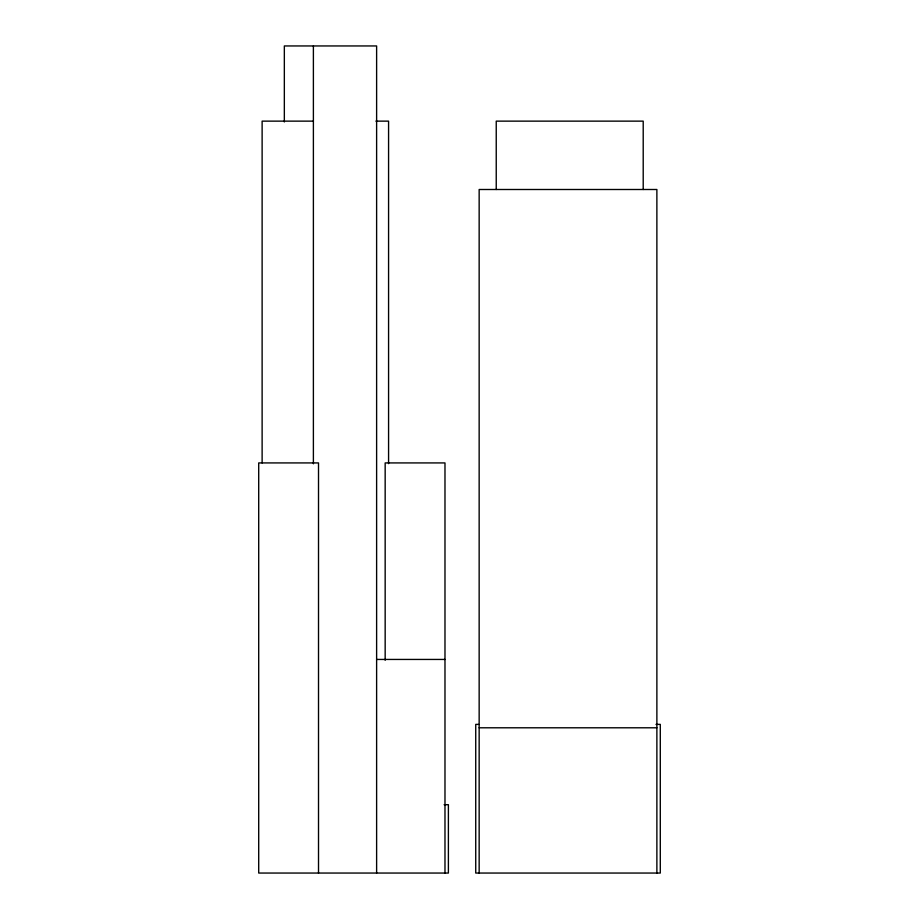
<?xml version="1.0" encoding="UTF-8"?>
<svg xmlns="http://www.w3.org/2000/svg" width="919" height="919" viewBox="0 0 919 919"><rect width="100%" height="100%" fill="white"/><g stroke="black" fill="none" stroke-linecap="round" stroke-linejoin="round"><path stroke-width="1.38" d="M313.39 121.136L262.122 121.136L262.122 462.923M375.905 121.136L388.576 121.136L388.576 463.635M376.618 659.44L444.98 659.44M478.592 724.379L475.732 724.379L475.732 873.05L660.29 873.05L660.29 724.379L656.005 724.379M479.155 727.791L656.878 727.791M444.118 804.699L448.392 804.699L448.392 873.05L258.71 873.05L258.71 462.923L318.514 462.923L318.514 873.05M656.878 873.05L656.878 189.498L479.155 189.498L479.155 873.05M643.208 189.498L643.208 121.136L496.237 121.136L496.237 189.498M444.98 873.05L444.98 462.923L385.164 462.923L385.164 660.267M376.618 873.05L376.618 45.95L284.339 45.95L284.339 121.963M313.39 45.95L313.39 463.808"/></g></svg>
